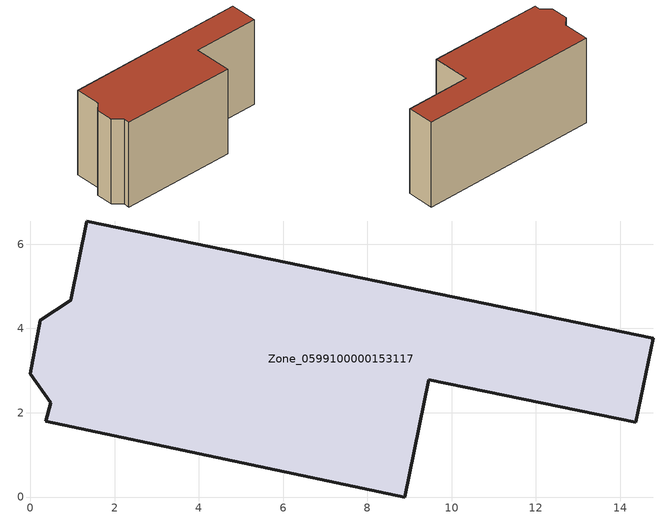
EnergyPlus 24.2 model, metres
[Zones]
Zone_0599100000153117
 floor ground (C_G): 9.46,2.78 8.89,0 0.37,1.8 0.48,2.24 0,2.92 0.24,4.19 0.96,4.67 1.34,6.55 14.78,3.77 14.37,1.77 z0
 wall outside (C_F): 0.96,4.67 0.24,4.19 0,2.92 0.48,2.24 0.37,1.8 8.89,0 9.46,2.78 14.37,1.77 14.78,3.77 1.34,6.55 0.96,4.67 z0:6.77
 roof outside (C_R): 14.78,3.77 1.34,6.55 0.96,4.67 0.24,4.19 0,2.92 0.48,2.24 0.37,1.8 8.89,0 9.46,2.78 14.37,1.77 z6.77
[BUILDING]
Pand.0599100000153117: North Axis=0; Terrain=City; Loads Convergence Tolerance Value=0.04; Temperature Convergence Tolerance Value=0.4; Solar Distribution=FullExterior; Maximum Number of Warmup Days=25; Minimum Number of Warmup Days=1
[Site:Location]
Rotterdam.The.Hague.AP_ZH_NLD Design_Conditions: Latitude=51.96; Longitude=4.45; Time Zone=1; Elevation=-4.5
[SITE:GROUNDTEMPERATURE:BUILDINGSURFACE]
18, 18, 18, 18, 18, 18, 18, 18, 18, 18, 18, 18
[MATERIAL] Thermal Absorptance=0.9; Solar Absorptance=0.7; Visible Absorptance=0.7
Name | Roughness | Thickness | Conductivity | Density | Specific Heat
G.TI.1946 | MediumSmooth | 0.15 | 1 | 540 | 1210
F.TI.1946 | Rough | 0.3 | 0.857143 | 1920 | 840
R.TI.1946 | MediumRough | 0.2 | 0.1 | 1500 | 1000
[CONSTRUCTION]
C_G: G.TI.1946
C_F: F.TI.1946
C_R: R.TI.1946
[ZONE]
Zone_0599100000153117: Type=1; Multiplier=1; Ceiling Height=Autocalculate; Volume=Autocalculate; Floor Area=autocalculate; Part of Total Floor Area=Yes
[ZONEINFILTRATION:DESIGNFLOWRATE]
Infil_Zone_0599100000153117: Zone or ZoneList or Space or SpaceList=Zone_0599100000153117; Schedule=AlwaysOn; Design Flow Rate Calculation Method=Flow/Area; Flow Rate per Floor Area=0.003; Constant Term Coefficient=1; Temperature Term Coefficient=0; Velocity Term Coefficient=0; Velocity Squared Term Coefficient=0
[HVACTEMPLATE:ZONE:IDEALLOADSAIRSYSTEM]
Zone_0599100000153117: Maximum Heating Supply Air Temperature=50; Minimum Cooling Supply Air Temperature=13; Maximum Heating Supply Air Humidity Ratio=0.0156; Minimum Cooling Supply Air Humidity Ratio=0.0077; Heating Limit=NoLimit; Cooling Limit=NoLimit; Dehumidification Control Type=ConstantSensibleHeatRatio; Cooling Sensible Heat Ratio=0.7; Dehumidification Setpoint=60; Humidification Control Type=None; Humidification Setpoint=30; Outdoor Air Method=None; Outdoor Air Flow Rate per Person=0.00944; Outdoor Air Flow Rate per Zone Floor Area=0; Outdoor Air Flow Rate per Zone=0; Demand Controlled Ventilation Type=None; Outdoor Air Economizer Type=NoEconomizer; Heat Recovery Type=None; Sensible Heat Recovery Effectiveness=0.7; Latent Heat Recovery Effectiveness=0.65
[ZONECONTROL:THERMOSTAT]
ThermostatControl_Zone_0599100000153117: Zone or ZoneList=Zone_0599100000153117; Control Type Schedule=DualSetpointControlType; Control 1=Thermostat_Zone_0599100000153117; Temperature Difference Between Cutout And Setpoint=0
[THERMOSTATSETPOINT:DUALSETPOINT]
Thermostat_Zone_0599100000153117: Heating Setpoint Temperature Schedule=HeatingSetpoint_Zone_0599100000153117; Cooling Setpoint Temperature Schedule=CoolingSetpoint_Zone_0599100000153117
[SCHEDULE:COMPACT]
HeatingSetpoint_Zone_0599100000153117: Through: 12/31, For: AllDays, Until: 24:00, 21
CoolingSetpoint_Zone_0599100000153117: Through: 12/31, For: AllDays, Until: 24:00, 24
DualSetpointControlType: Through: 12/31, For: AllDays, Until: 24:00, 4
AlwaysOn: Through: 12/31, For: AllDays, Until: 24:00, 1
